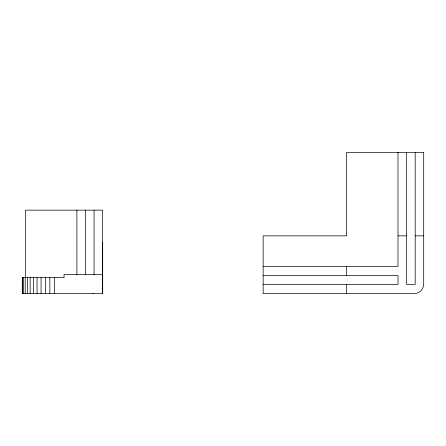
<?xml version="1.0" encoding="UTF-8"?>
<svg xmlns="http://www.w3.org/2000/svg" width="446" height="446" viewBox="0 0 446 446"><rect width="100%" height="100%" fill="white"/><g stroke="black" fill="none" stroke-linecap="round" stroke-linejoin="round"><path stroke-width="0.67" d="M398.01 235.845L406.518 235.845M415.193 235.845L423.7 235.845M102.357 242.267L102.686 242.267L102.686 293.646L22.3 293.646L22.3 277.59L64.046 277.59L64.046 274.379L102.58 274.379M263.14 266.351L398.01 266.351L398.01 152.354M263.14 275.661L398.01 275.661L398.01 284.336L263.14 284.336M92.946 293.646L93.498 293.646M415.193 152.354L415.193 284.336L406.518 284.336L406.518 152.354M346.631 266.351L346.631 275.661M346.631 284.336L346.631 293.646M102.58 293.646L102.58 210.155L25.511 210.155L25.511 277.646M94.073 210.155L94.073 274.859M85.398 210.155L85.398 274.859M76.89 210.155L76.89 274.859M54.412 277.59L54.412 293.646M49.841 277.59L49.841 293.646M45.364 277.59L45.364 293.646M41.071 277.59L41.071 293.646M37.051 277.59L37.051 293.646M33.383 277.59L33.383 293.646M30.144 277.59L30.144 293.646M27.396 277.59L27.396 293.646M25.205 277.59L25.205 293.646M23.599 277.59L23.599 293.646M22.629 277.59L22.629 293.646M423.7 152.354L346.631 152.354L346.631 235.845L263.14 235.845L263.14 293.646L414.066 293.646A9.634 9.634 0 0 0 423.7 284.013L423.7 152.354"/></g></svg>
